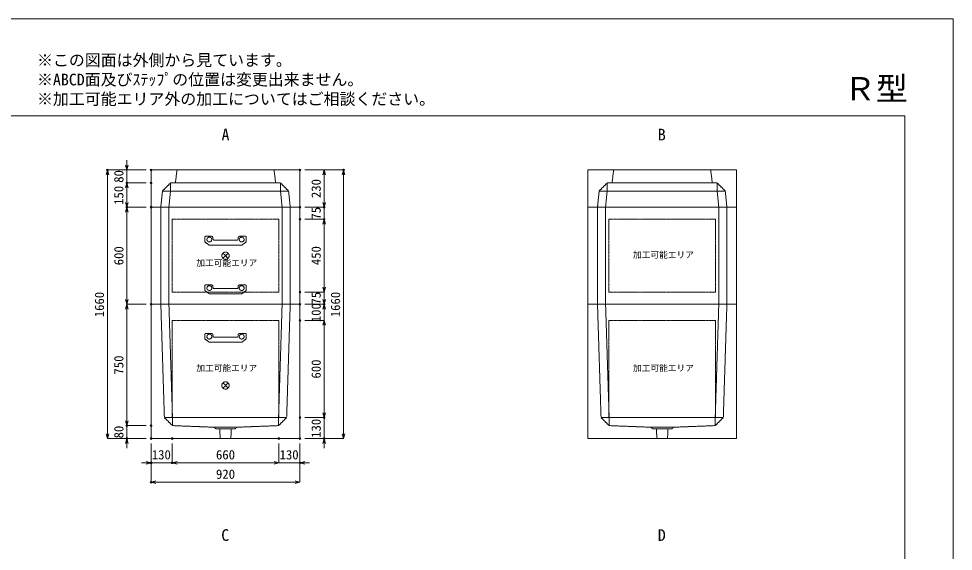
# Model space of a CAD drawing. Units: millimetres, scale not verified. Extents: x -4455 to 4455, y -3150 to 3150.
# Drawn here: x -1324 to 4455, y -142 to 3150 of the extents above; entities that cross this region are included whole.
import ezdxf
from ezdxf.enums import TextEntityAlignment as Align

# ---------------------------------------------------------------- set-up
doc = ezdxf.new("R2010")
doc.units = ezdxf.units.MM
doc.header["$LTSCALE"] = 20
doc.header["$PDMODE"] = 32
doc.header["$PDSIZE"] = 10
doc.linetypes.add('LONG_DASHED1', pattern=[7, 6, -1])
doc.linetypes.add('LONG_DOUBLE_CHAIN', pattern=[21.8, 18, -1, 0.6, -0.6, 0.6, -1])
for name, color, linetype, lineweight in [('0-0_D-TTL', 7, 'Continuous', 9), ('0-1_Defpoints', 7, 'Continuous', 9), ('0-3_D-TTL-TXT', 7, 'Continuous', 9), ('0-4_D-STR-TXT', 7, 'Continuous', 9), ('0-5_D-STR-DIM', 3, 'Continuous', 9), ('0-6_0', 7, 'Continuous', 9), ('0-7_D-STR-STR3', 2, 'LONG_DASHED1', 9), ('0-8_D-STR', 7, 'LONG_DASHED1', 9), ('0-A_D-STR-STR5', 1, 'LONG_DOUBLE_CHAIN', 9)]:
    doc.layers.add(name, color=color, linetype=linetype, lineweight=lineweight)
doc.styles.add('ＭＳ ゴシック', font='')
doc.styles.get('ＭＳ ゴシック').set_extended_font_data('MS Gothic')

# ---------------------------------------------------------------- blocks, each defined once
blk = doc.blocks.new('A$C4DE05FD1')
at = {"layer": '0-0_D-TTL', "color": 134}
for p, q in [((4000, 76000), (114800, 76000)), ((114800, 76000), (114800, 4000))]:
    blk.add_line(p, q, dxfattribs=at)
at = {"layer": '0-1_Defpoints', "color": 134}
for p, q in [((0, 84000), (118800, 84000)), ((118800, 84000), (118800, 0))]:
    blk.add_line(p, q, dxfattribs=at)
at = {"layer": '0-3_D-TTL-TXT', "style": 'ＭＳ ゴシック'}
for s, p in [('※この図面は外側から見ています。', (43260.9, 79815.7)), ('※ABCD面及びｽﾃｯﾌﾟの位置は変更出来ません。', (43260.9, 78215.7)), ('※加工可能エリア外の加工についてはご相談ください。', (43260.9, 76615.7))]:
    blk.add_text(s, height=962.2, dxfattribs=at).set_placement(p, align=Align.BOTTOM_LEFT)
blk = doc.blocks.new('_Open30')
at = {"layer": '0-6_0'}
blk.add_line((0, 0), (-20, 0), dxfattribs=at)
blk.add_lwpolyline([(-20, 5.36), (0, 0), (-20, -5.36)], dxfattribs=at)
blk = doc.blocks.new('A$C31CA379A')
at = {"layer": '0-4_D-STR-TXT', "style": 'ＭＳ ゴシック'}
for s, p in [('A', (-325.9, -2190.5)), ('B', (35638.6, -2190.5)), ('C', (-351.4, -35190.5)), ('D', (35638.6, -35190.5))]:
    blk.add_text(s, height=962.2, dxfattribs=at).set_placement(p, align=Align.BOTTOM_LEFT)
blk = doc.blocks.new('A$C2C6B650F')
at = {"layer": '0-8_D-STR', "linetype": 'Continuous'}
for p, q in [((-9200, 0), (-9200, 4600)), ((-9200, 4600), (9200, 4600)), ((9200, 4600), (9200, 0)), ((-9200, 0), (9200, 0))]:
    blk.add_line(p, q, dxfattribs=at)
at = {"layer": '0-8_D-STR'}
for p, q in [((-6000, 4600), (-6200, 3000)), ((6000, 4600), (6200, 3000)), ((-7800, 2000), (-6800, 3000)), ((-6800, 3000), (6800, 3000)), ((-6800, 2000), (-6800, 3000)), ((7800, 2000), (6800, 3000)), ((6800, 2000), (6800, 3000)), ((-7800, 2000), (-8000, 0)), ((-7800, 2000), (7800, 2000)), ((-6800, 2000), (-7000, 0)), ((6800, 2000), (7000, 0)), ((7800, 2000), (8000, 0))]:
    blk.add_line(p, q, dxfattribs=at)
blk = doc.blocks.new('A$C27844A11')
at = {"layer": '0-7_D-STR-STR3'}
for p, q in [((-2560, 1000), (-2560, 453.5)), ((-2515.5, 370.3), (-2060.4, 33.6)), ((-2460, 1100), (-1758.4, 1100)), ((1949.4, 0), (-1949.4, 0)), ((-1559.2, 917.4), (-1542, 721.3)), ((1442.4, 630), (-1442.4, 630)), ((1559.2, 917.4), (1542, 721.3)), ((2460, 1100), (1758.4, 1100)), ((2515.5, 370.3), (2060.4, 33.6)), ((2560, 1000), (2560, 453.5))]:
    blk.add_line(p, q, dxfattribs=at)
for centre in [(-2000, 700), (2000, 700)]:
    blk.add_circle(centre, 300, dxfattribs=at)
for centre, radius, start, end in [((-2460, 1000), 100, 90, 180), ((-2460, 453.5), 100, 180, 236.30993), ((-1949.4, 200), 200, 236.30993, 270), ((-1758.4, 900), 200, 5, 90), ((-1442.4, 730), 100, 185, 270), ((1442.4, 730), 100, 270, 355), ((1758.4, 900), 200, 90, 175), ((1949.4, 200), 200, 270, 303.69007), ((2460, 1000), 100, 0, 90), ((2460, 453.5), 100, 303.69007, 0)]:
    blk.add_arc(centre, radius, start, end, dxfattribs=at)
blk = doc.blocks.new('A$C415910BA')
at = {"layer": '0-8_D-STR', "linetype": 'Continuous'}
for p, q in [((-9200, -12000), (-9200, 0)), ((9200, -12000), (-9200, -12000))]:
    blk.add_line(p, q, dxfattribs=at)
at = {"layer": '0-8_D-STR'}
for p, q in [((-8000, 0), (-8000, -12000)), ((-7000, 0), (-7000, -12000)), ((7000, 0), (7000, -12000)), ((8000, 0), (8000, -12000))]:
    blk.add_line(p, q, dxfattribs=at)
at = {"layer": '0-8_D-STR', "linetype": 'Continuous'}
blk.add_lwpolyline([(9200, -12000), (9200, 0), (-9200, 0)], dxfattribs=at)
at = {"layer": '0-A_D-STR-STR5'}
for p, q in [((6600, -1500), (-6600, -1500)), ((-6600, -1500), (-6600, -10500)), ((6600, -1500), (6600, -10500)), ((6600, -10500), (-6600, -10500))]:
    blk.add_line(p, q, dxfattribs=at)
blk = doc.blocks.new('A$C23094946')
at = {"layer": '0-8_D-STR', "linetype": 'Continuous'}
for p, q in [((-9200, 0), (9200, 0)), ((-9200, -16600), (-9200, 0)), ((9200, -16600), (9200, 0)), ((-9200, -16600), (9200, -16600))]:
    blk.add_line(p, q, dxfattribs=at)
at = {"layer": '0-8_D-STR'}
for p, q in [((-8000, 0), (-7560, -14000)), ((-7000, 0), (-6560, -14000)), ((7000, 0), (6560, -14000)), ((8000, 0), (7560, -14000)), ((-6560, -15000), (-7560, -14000)), ((-7560, -14000), (7560, -14000)), ((-6560, -15000), (-6560, -14000)), ((-6560, -15000), (-1400, -15200)), ((6560, -15000), (1400, -15200)), ((6560, -15000), (7560, -14000)), ((6560, -15000), (6560, -14000)), ((-1200, -15380), (-1400, -15200)), ((1400, -15200), (-1400, -15200)), ((1200, -15380), (-1200, -15380)), ((-666, -16600), (-705, -15380)), ((666, -16600), (705, -15380)), ((1200, -15380), (1400, -15200))]:
    blk.add_line(p, q, dxfattribs=at)
at = {"layer": '0-A_D-STR-STR5'}
for p, q in [((6600, -2000), (6600, -14000)), ((6600, -2000), (6600, -14000)), ((6600, -14000), (-6600, -14000))]:
    blk.add_line(p, q, dxfattribs=at)
blk.add_lwpolyline([(6600, -2000), (-6600, -2000), (-6600, -14000)], dxfattribs=at)
blk.add_lwpolyline([(6600, -2000), (-6600, -2000), (-6600, -14000)], dxfattribs=at)
blk = doc.blocks.new('A$C1C640AAB')
at = {"layer": '0-A_D-STR-STR5'}
for p, q in [((-318.2, -318.2), (318.2, 318.2)), ((-318.2, 318.2), (318.2, -318.2))]:
    blk.add_line(p, q, dxfattribs=at)
blk.add_circle((0, 0), 450, dxfattribs=at)
blk = doc.blocks.new('A$C99336b14')
at = {"layer": '0-8_D-STR'}
blk.add_blockref('A$C415910BA', (0, 0), dxfattribs=at)
at = {"layer": '0-A_D-STR-STR5'}
blk.add_blockref('A$C1C640AAB', (0, -6000), dxfattribs=at)
blk = doc.blocks.new('A$C30064087')
at = {"layer": '0-8_D-STR'}
blk.add_blockref('A$C23094946', (0, 0), dxfattribs=at)
at = {"layer": '0-A_D-STR-STR5'}
blk.add_blockref('A$C1C640AAB', (0, -10040), dxfattribs=at)

msp = doc.modelspace()

# ---------------------------------------------------------------- linework, layer by layer
at = {"layer": '0-1_Defpoints'}
for p in [(-775, 2215), (-505, 2215), (415, 2215), (685, 2215), (-655, 2135), (-505, 2135), (-655, 1985), (-505, 1985), (415, 1985), (565, 1985), (415, 1910), (565, 1910), (415, 1460), (-505, 1385), (415, 1385), (565, 1385), (415, 1285), (-655, 635), (-505, 635), (-505, 635), (415, 685), (415, 685), (565, 685), (-655, 555), (-505, 555), (-505, 555), (-505, 555), (-375, 555), (285, 555), (415, 555), (415, 555), (565, 555), (-505, 405), (-375, 405), (415, 405), (-505, 285)]:
    msp.add_point(p, dxfattribs=at)
at = {"layer": '0-5_D-STR-DIM'}
for p, q in [((-655, 2245), (-655, 2275)), ((-535, 2215), (-775, 2215)), ((-535, 2215), (-655, 2215)), ((-655, 2215), (-655, 2135)), ((445, 2215), (565, 2215)), ((445, 2215), (685, 2215)), ((-775, 585), (-775, 2185)), ((565, 2185), (565, 2015)), ((685, 585), (685, 2185)), ((-535, 2135), (-655, 2135)), ((-535, 2135), (-655, 2135)), ((-655, 2105), (-655, 2075)), ((-655, 2015), (-655, 2105)), ((565, 2015), (565, 2045)), ((-535, 1985), (-655, 1985)), ((-535, 1985), (-655, 1985)), ((445, 1985), (565, 1985)), ((445, 1985), (565, 1985)), ((565, 1910), (565, 1985)), ((-655, 1415), (-655, 1955)), ((445, 1910), (565, 1910)), ((445, 1910), (565, 1910)), ((565, 1880), (565, 1850)), ((565, 1490), (565, 1880)), ((565, 1490), (565, 1520)), ((445, 1460), (565, 1460)), ((445, 1460), (565, 1460)), ((565, 1460), (565, 1385)), ((565, 1415), (565, 1445)), ((-535, 1385), (-655, 1385)), ((-535, 1385), (-655, 1385)), ((-655, 1355), (-655, 665)), ((445, 1385), (565, 1385)), ((445, 1385), (565, 1385)), ((565, 1285), (565, 1385)), ((565, 1355), (565, 1325)), ((445, 1285), (565, 1285)), ((445, 1285), (565, 1285)), ((565, 1255), (565, 1225)), ((565, 1255), (565, 715)), ((-655, 665), (-655, 695)), ((565, 715), (565, 745)), ((445, 685), (565, 685)), ((445, 685), (565, 685)), ((565, 685), (565, 555)), ((-535, 635), (-655, 635)), ((-535, 635), (-655, 635)), ((-655, 635), (-655, 555)), ((-535, 555), (-775, 555)), ((-535, 555), (-655, 555)), ((-655, 525), (-655, 495)), ((-505, 525), (-505, 285)), ((-505, 525), (-505, 405)), ((-375, 525), (-375, 405)), ((-375, 525), (-375, 405)), ((285, 525), (285, 405)), ((285, 525), (285, 405)), ((415, 525), (415, 405)), ((415, 525), (415, 285)), ((445, 555), (685, 555)), ((445, 555), (565, 555)), ((565, 525), (565, 495)), ((-535, 405), (-565, 405)), ((-375, 405), (-505, 405)), ((255, 405), (-345, 405)), ((-345, 405), (-315, 405)), ((255, 405), (225, 405)), ((285, 405), (415, 405)), ((445, 405), (475, 405)), ((385, 285), (-475, 285))]:
    msp.add_line(p, q, dxfattribs=at)

# ---------------------------------------------------------------- block references
at = {"layer": '0-0_D-TTL', "xscale": 0.075, "yscale": 0.075}
msp.add_blockref('A$C4DE05FD1', (-4455, -3150), dxfattribs=at)
at = {"layer": '0-4_D-STR-TXT', "xscale": 0.075, "yscale": 0.075}
msp.add_blockref('A$C31CA379A', (-45, 2540), dxfattribs=at)
at = {"layer": '0-5_D-STR-DIM', "xscale": 1.5, "yscale": 1.5}
for p, rotation in [((-775, 2215), 90), ((-655, 2215), 270), ((565, 2215), 90), ((685, 2215), 90), ((-655, 2135), 90), ((-655, 2135), 90), ((-655, 1985), 270), ((-655, 1985), 90), ((565, 1985), 270), ((565, 1985), 270), ((565, 1910), 90), ((565, 1910), 90), ((565, 1460), 270), ((565, 1460), 270), ((-655, 1385), 270), ((565, 1385), 270), ((-655, 1385), 90), ((565, 1385), 90), ((565, 1285), 90), ((565, 1285), 90), ((565, 685), 270), ((565, 685), 270), ((-655, 635), 270), ((-655, 635), 270), ((-775, 555), 270), ((685, 555), 270), ((-655, 555), 90), ((565, 555), 90), ((-375, 405), 180), ((-375, 405), 180), ((415, 405), 180), ((-505, 285), 180)]:
    msp.add_blockref('_Open30', p, dxfattribs=dict(at, rotation=rotation))
for p in [(-505, 405), (285, 405), (285, 405), (415, 285)]:
    msp.add_blockref('_Open30', p, dxfattribs=at)
at = {"layer": '0-7_D-STR-STR3', "xscale": 0.05, "yscale": 0.05}
for p in [(-45, 1750), (-45, 1450), (-45, 1150)]:
    msp.add_blockref('A$C27844A11', p, dxfattribs=at)
at = {"layer": '0-8_D-STR', "xscale": 0.05, "yscale": 0.05}
for name, p in [('A$C2C6B650F', (-45, 1985)), ('A$C2C6B650F', (2655, 1985)), ('A$C99336b14', (-45, 1985)), ('A$C415910BA', (2655, 1985)), ('A$C30064087', (-45, 1385)), ('A$C23094946', (2655, 1385))]:
    msp.add_blockref(name, p, dxfattribs=at)

# ---------------------------------------------------------------- texts
at = {"layer": '0-3_D-TTL-TXT', "style": 'ＭＳ ゴシック'}
msp.add_text('Ｒ型', height=144.3, dxfattribs=at).set_placement((3779.41, 2601.82), align=Align.BOTTOM_LEFT)
at = {"layer": '0-5_D-STR-DIM', "style": 'ＭＳ ゴシック'}
for s, p in [('80', (-658.9, 2135.85)), ('230', (561.1, 2041.2)), ('150', (-658.9, 1999.22)), ('75', (561.1, 1908.38)), ('600', (-658.9, 1625.9)), ('450', (561.1, 1626.8)), ('1660', (-778.9, 1304.72)), ('75', (561.1, 1383.38)), ('1660', (681.1, 1304.72)), ('100', (561.1, 1274.22)), ('750', (-658.9, 950.6)), ('600', (561.1, 925.9)), ('130', (561.1, 559.22)), ('80', (-658.9, 555.85))]:
    msp.add_text(s, height=57.77, rotation=90, dxfattribs=at).set_placement(p, align=Align.BOTTOM_LEFT)
for s, p in [('130', (-500.78, 408.9)), ('660', (-104.1, 408.9)), ('130', (289.22, 408.9)), ('920', (-103.95, 288.9))]:
    msp.add_text(s, height=57.77, dxfattribs=at).set_placement(p, align=Align.BOTTOM_LEFT)
at = {"layer": '0-A_D-STR-STR5', "style": 'ＭＳ ゴシック'}
for p in [(2474.52, 1659.75), (-225.48, 1609.75), (-225.48, 959.75), (2474.52, 959.75)]:
    msp.add_text('加工可能エリア', height=38.42, dxfattribs=at).set_placement(p, align=Align.BOTTOM_LEFT)

doc.saveas('drawing.dxf')
